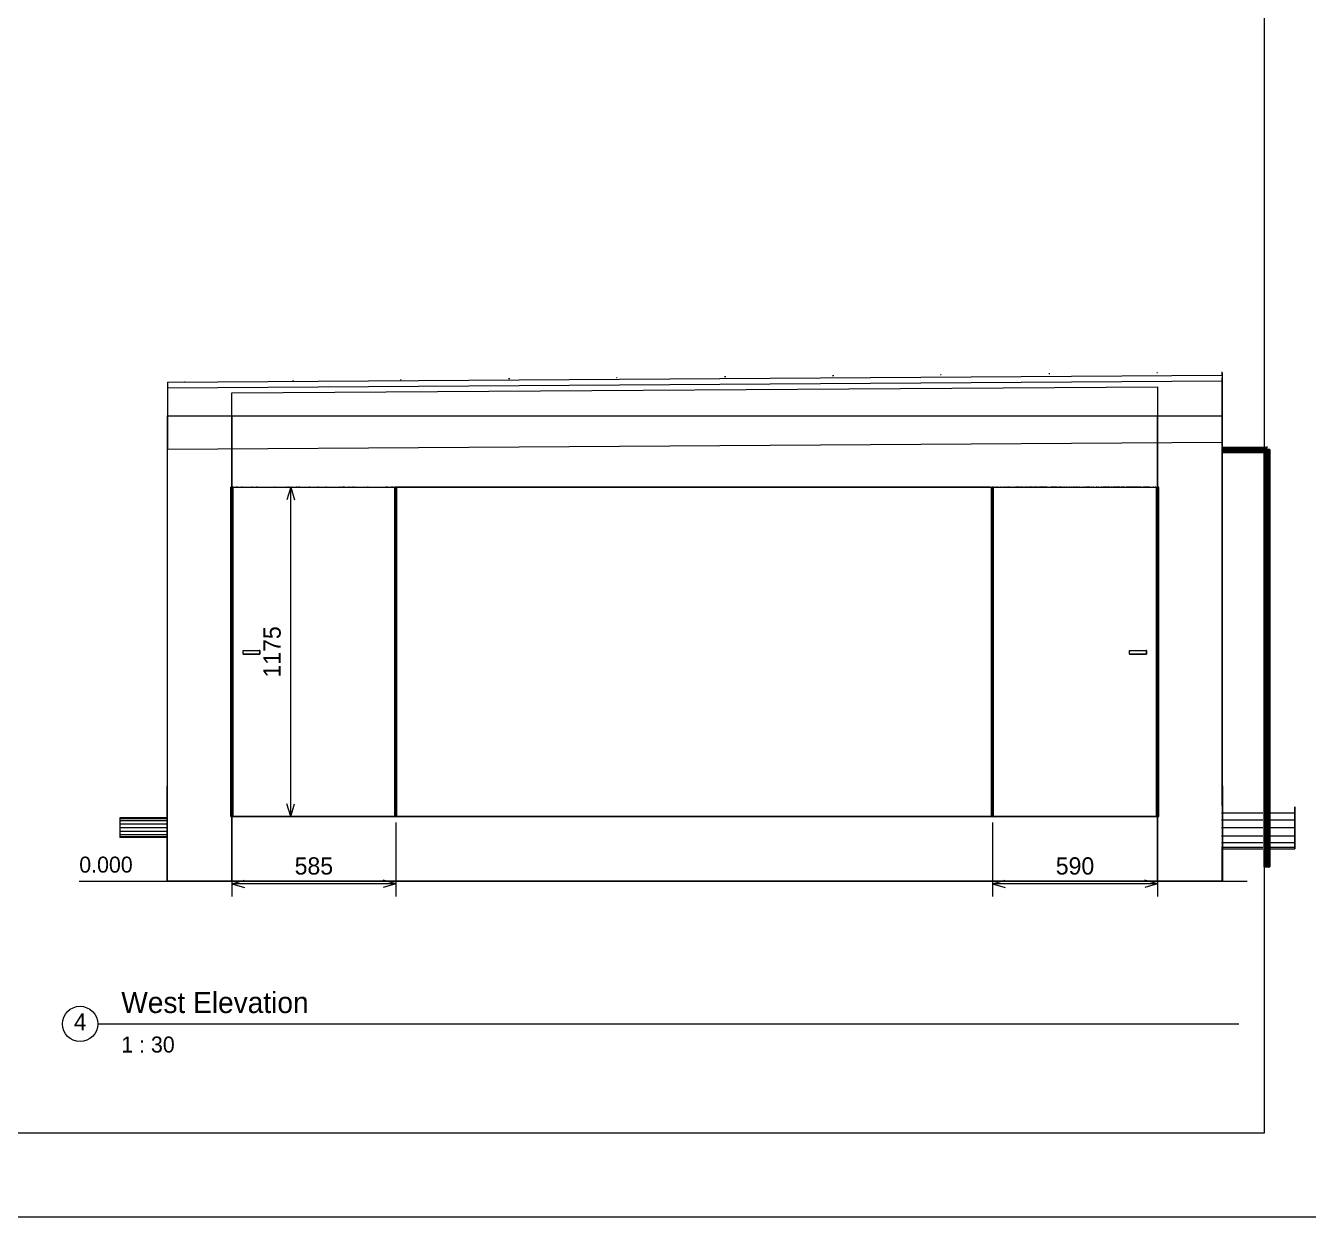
# Paper-space layout '02 Elevations' of a CAD drawing. Header units: millimetres. Extents: x 5 to 415, y 7 to 290.
# Drawn here: x 183.6 to 336.3, y 7 to 148.7 of the extents above; entities that cross this region are included whole.
import ezdxf
from ezdxf.enums import TextEntityAlignment as Align

# ---------------------------------------------------------------- set-up
doc = ezdxf.new("R2010")
doc.units = ezdxf.units.MM
for name, color, linetype in [('DIMENSIONS', 7, 'Continuous'), ('GEOMETRY', 7, 'Continuous'), ('SHEET', 7, 'Continuous'), ('TEXT', 7, 'Continuous')]:
    doc.layers.add(name, color=color, linetype=linetype)

# ---------------------------------------------------------------- blocks, each defined once
blk = doc.blocks.new('SHEET_02')
at = {"layer": 'DIMENSIONS', "lineweight": 13}
for p, q in [((208.87, 93.83), (216.67, 93.83)), ((215.17, 54.67), (215.17, 93.83)), ((208.17, 53.97), (208.17, 45.17)), ((208.87, 54.67), (216.67, 54.67)), ((227.67, 53.97), (227.67, 45.17)), ((298.67, 53.97), (298.67, 45.17)), ((318.33, 53.97), (318.33, 45.17)), ((227.67, 46.67), (208.17, 46.67)), ((318.33, 46.67), (298.67, 46.67))]:
    blk.add_line(p, q, dxfattribs=at)
at = {"layer": 'DIMENSIONS', "lineweight": 15}
for p, q in [((215.17, 93.83), (214.72, 92.33)), ((215.17, 93.83), (215.62, 92.33)), ((215.17, 54.67), (214.72, 56.17)), ((215.17, 54.67), (215.62, 56.17)), ((208.17, 46.67), (209.67, 47.12)), ((208.17, 46.67), (209.67, 46.22)), ((227.67, 46.67), (226.17, 47.12)), ((227.67, 46.67), (226.17, 46.22)), ((298.67, 46.67), (300.17, 47.12)), ((298.67, 46.67), (300.17, 46.22)), ((318.33, 46.67), (316.83, 47.12)), ((318.33, 46.67), (316.83, 46.22))]:
    blk.add_line(p, q, dxfattribs=at)
at = {"layer": 'GEOMETRY', "lineweight": 13}
for p, q in [((200.5, 106.33), (326, 107.17)), ((266.95, 106.95), (266.8, 106.95)), ((279.81, 107.07), (279.66, 107.07)), ((292.59, 107.19), (292.51, 107.19)), ((305.52, 107.31), (305.37, 107.31)), ((318.3, 107.43), (318.23, 107.43)), ((326, 107.5), (325.93, 107.5)), ((326, 107.23), (325.93, 107.23)), ((325.93, 107.23), (326, 107.23)), ((326, 107.17), (326, 107.5)), ((326, 107.5), (326, 107.36)), ((326, 107.36), (326, 107.23)), ((326, 107.23), (326, 107.09)), ((326, 107.17), (326, 106.5)), ((326, 107.09), (326, 106.95)), ((326, 106.95), (326, 106.82)), ((200.5, 105.67), (326, 106.5)), ((200.5, 106.33), (200.5, 105.67)), ((200.5, 105.67), (200.5, 98.33)), ((202.59, 106.35), (202.52, 106.35)), ((208.17, 105.05), (318.33, 105.78)), ((215.52, 106.47), (215.37, 106.47)), ((228.31, 106.59), (228.23, 106.59)), ((241.24, 106.71), (241.09, 106.71)), ((254.02, 106.83), (253.94, 106.83)), ((318.33, 105.78), (318.33, 93.98)), ((326, 106.67), (325.93, 106.67)), ((325.93, 106), (326, 106)), ((326, 106.83), (326, 106.5)), ((326, 106.7), (326, 106.83)), ((326, 106.82), (326, 106.67)), ((326, 106.56), (326, 106.7)), ((326, 106), (326, 106.67)), ((326, 106.42), (326, 106.56)), ((326, 106.5), (326, 99.17)), ((326, 106.29), (326, 106.42)), ((326, 106.15), (326, 106.29)), ((326, 106), (326, 106.15)), ((326, 98.74), (326, 106)), ((208.17, 93.98), (208.17, 105.05)), ((200.5, 102.33), (208.17, 102.33)), ((200.5, 47), (200.5, 102.33)), ((200.5, 102.33), (326, 102.33)), ((208.17, 102.33), (208.17, 93.95)), ((318.33, 102.33), (326, 102.33)), ((318.33, 93.95), (318.33, 102.33)), ((326, 102.33), (325.92, 102.33)), ((326, 102.33), (325.93, 102.33)), ((326, 102.33), (326, 102.33)), ((326, 98.74), (326, 102.33)), ((326, 102.33), (326, 47)), ((326, 102.33), (326, 102.33)), ((326, 102.33), (326, 102.33)), ((326, 102.33), (326, 102.33)), ((326, 102.33), (326, 102.33)), ((326, 102.33), (326, 102.33)), ((326, 102.33), (326, 102.33)), ((326, 102.33), (326, 102.33)), ((326, 99.17), (326, 99.5)), ((326, 99.5), (326, 99.36)), ((326, 99.36), (326, 99.23)), ((326, 99.23), (326, 99.09)), ((326, 99.17), (200.5, 98.33)), ((325.94, 98.59), (331.33, 98.59)), ((325.94, 98.47), (331.33, 98.47)), ((331.33, 98.33), (325.94, 98.33)), ((325.94, 98.19), (331.33, 98.19)), ((325.94, 98.07), (331.33, 98.07)), ((325.94, 97.99), (330.95, 97.99)), ((325.94, 97.97), (330.88, 97.97)), ((326, 99.09), (326, 98.95)), ((326, 98.95), (326, 98.82)), ((326, 55.99), (326, 97.92)), ((330.99, 98.03), (330.99, 48.67)), ((331.19, 98.33), (331.07, 98.33)), ((331.07, 98.33), (331.07, 48.67)), ((331.33, 98.33), (331.19, 98.33)), ((331.19, 98.33), (331.19, 48.67)), ((331.33, 98.7), (331.33, 98.67)), ((331.33, 98.67), (331.33, 98.7)), ((331.33, 98.67), (331.33, 98.59)), ((331.33, 98.59), (331.33, 98.67)), ((331.33, 98.59), (331.33, 98.47)), ((331.33, 98.47), (331.33, 98.59)), ((331.33, 98.33), (331.33, 98.47)), ((331.33, 98.19), (331.33, 98.33)), ((331.47, 98.33), (331.33, 98.33)), ((331.33, 98.33), (331.33, 48.67)), ((331.33, 98.07), (331.33, 98.19)), ((331.59, 98.33), (331.47, 98.33)), ((331.47, 98.33), (331.47, 48.67)), ((331.67, 98.33), (331.59, 98.33)), ((331.59, 98.33), (331.59, 48.67)), ((331.67, 98.33), (331.67, 48.67)), ((331.67, 98.33), (331.7, 98.33)), ((331.7, 98.33), (331.67, 98.33)), ((331.67, 98.33), (331.67, 48.67)), ((331.7, 98.33), (331.7, 48.67)), ((208.03, 54.67), (208.03, 93.83)), ((208.07, 93.83), (208.03, 93.83)), ((208.07, 54.67), (208.07, 93.83)), ((208.17, 93.83), (208.07, 93.83)), ((208.17, 54.67), (208.17, 93.83)), ((208.17, 93.83), (227.52, 93.83)), ((208.26, 93.83), (208.17, 93.83)), ((208.17, 93.83), (208.17, 54.67)), ((208.26, 54.67), (208.26, 93.83)), ((208.3, 93.83), (208.26, 93.83)), ((208.3, 54.67), (208.3, 93.83)), ((208.84, 93.83), (208.69, 93.83)), ((209.44, 93.83), (209.29, 93.83)), ((210.56, 93.83), (210.49, 93.83)), ((211.23, 93.83), (211.08, 93.83)), ((213.33, 93.83), (213.25, 93.83)), ((214.75, 93.83), (214.67, 93.83)), ((214.97, 93.83), (214.9, 93.83)), ((215.35, 93.83), (215.27, 93.83)), ((215.94, 93.83), (215.87, 93.83)), ((216.24, 93.83), (216.09, 93.83)), ((217.44, 93.83), (217.37, 93.83)), ((218.49, 93.83), (218.34, 93.83)), ((219.39, 93.83), (219.31, 93.83)), ((221.03, 93.83), (220.96, 93.83)), ((221.55, 93.83), (221.33, 93.83)), ((222.15, 93.83), (222.08, 93.83)), ((222.53, 93.83), (222.45, 93.83)), ((222.75, 93.83), (222.68, 93.83)), ((224.4, 93.83), (224.32, 93.83)), ((226.71, 93.83), (226.49, 93.83)), ((227.31, 93.83), (227.16, 93.83)), ((227.57, 54.67), (227.57, 93.83)), ((227.67, 93.83), (227.57, 93.83)), ((227.76, 93.83), (227.67, 93.83)), ((227.67, 93.83), (227.67, 54.67)), ((298.44, 93.83), (227.76, 93.83)), ((227.76, 54.67), (227.76, 93.83)), ((227.8, 93.83), (227.76, 93.83)), ((227.76, 54.67), (227.76, 93.83)), ((227.76, 93.83), (227.8, 93.83)), ((227.8, 54.67), (227.8, 93.83)), ((227.82, 93.83), (298.44, 93.83)), ((298.57, 54.67), (298.57, 93.83)), ((298.67, 93.83), (298.57, 93.83)), ((298.76, 93.83), (298.67, 93.83)), ((298.67, 93.83), (298.67, 54.67)), ((298.76, 54.67), (298.76, 93.83)), ((298.8, 93.83), (298.76, 93.83)), ((298.76, 54.67), (298.76, 93.83)), ((298.76, 93.83), (298.8, 93.83)), ((298.8, 54.67), (298.8, 93.83)), ((298.82, 93.83), (318.11, 93.83)), ((299.11, 93.83), (299.04, 93.83)), ((299.34, 93.83), (299.26, 93.83)), ((299.71, 93.83), (299.64, 93.83)), ((300.08, 93.83), (300.01, 93.83)), ((300.31, 93.83), (300.23, 93.83)), ((300.68, 93.83), (300.46, 93.83)), ((300.91, 93.83), (300.83, 93.83)), ((301.28, 93.83), (301.21, 93.83)), ((301.88, 93.83), (301.43, 93.83)), ((302.25, 93.83), (302.03, 93.83)), ((302.48, 93.83), (302.4, 93.83)), ((302.85, 93.83), (302.63, 93.83)), ((303.45, 93.83), (303, 93.83)), ((304.05, 93.83), (303.6, 93.83)), ((305.17, 93.83), (304.2, 93.83)), ((306.37, 93.83), (305.62, 93.83)), ((306.89, 93.83), (306.59, 93.83)), ((307.11, 93.83), (307.04, 93.83)), ((307.34, 93.83), (307.26, 93.83)), ((307.56, 93.83), (307.49, 93.83)), ((307.86, 93.83), (307.79, 93.83)), ((308.09, 93.83), (308.01, 93.83)), ((308.31, 93.83), (308.24, 93.83)), ((308.54, 93.83), (308.46, 93.83)), ((308.83, 93.83), (308.69, 93.83)), ((309.06, 93.83), (308.98, 93.83)), ((309.51, 93.83), (309.43, 93.83)), ((309.73, 93.83), (309.66, 93.83)), ((310.26, 93.83), (309.88, 93.83)), ((310.48, 93.83), (310.41, 93.83)), ((310.7, 93.83), (310.63, 93.83)), ((311.08, 93.83), (311, 93.83)), ((311.3, 93.83), (311.23, 93.83)), ((311.68, 93.83), (311.6, 93.83)), ((312.65, 93.83), (311.83, 93.83)), ((312.87, 93.83), (312.8, 93.83)), ((313.85, 93.83), (313.02, 93.83)), ((314.44, 93.83), (314, 93.83)), ((316.39, 93.83), (314.59, 93.83)), ((317.36, 93.83), (316.61, 93.83)), ((317.88, 93.83), (317.81, 93.83)), ((318.11, 93.83), (318.03, 93.83)), ((318.2, 54.67), (318.2, 93.83)), ((318.24, 93.83), (318.2, 93.83)), ((318.24, 54.67), (318.24, 93.83)), ((318.33, 93.83), (318.24, 93.83)), ((318.43, 93.83), (318.33, 93.83)), ((318.33, 93.83), (318.33, 54.67)), ((318.43, 54.67), (318.43, 93.83)), ((318.47, 93.83), (318.43, 93.83)), ((318.43, 54.67), (318.43, 93.83)), ((318.43, 93.83), (318.47, 93.83)), ((318.47, 54.67), (318.47, 93.83)), ((209.5, 74.4), (211.5, 74.4)), ((209.5, 74), (209.5, 74.4)), ((211.5, 74), (209.5, 74)), ((209.5, 74), (209.5, 74)), ((209.5, 74), (211.5, 74)), ((211.5, 74.4), (211.42, 74.4)), ((211.5, 74.4), (211.5, 74.4)), ((211.5, 74), (211.5, 74.4)), ((211.5, 74.4), (211.5, 74)), ((211.5, 74), (211.5, 74)), ((315, 74.4), (317, 74.4)), ((315, 74), (315, 74.4)), ((317, 74), (315, 74)), ((315, 74), (315, 74)), ((315, 74), (317, 74)), ((317, 74.4), (316.92, 74.4)), ((317, 74.4), (317, 74.4)), ((317, 74), (317, 74.4)), ((317, 74.4), (317, 74)), ((317, 74), (317, 74)), ((200.43, 58.33), (200.43, 47)), ((326.07, 55.99), (326.07, 58.33)), ((326.07, 58.33), (326.07, 58.33)), ((326.07, 58.33), (326.07, 47)), ((325.94, 55.1), (330.87, 55.1)), ((331.63, 55.1), (334.67, 55.1)), ((334.67, 55.83), (334.67, 55.64)), ((334.67, 55.64), (334.67, 55.83)), ((334.67, 55.64), (334.67, 55.1)), ((334.67, 55.1), (334.67, 55.64)), ((334.67, 55.1), (334.67, 54.29)), ((334.67, 54.29), (334.67, 55.1)), ((200.33, 54.5), (194.83, 54.5)), ((194.83, 54.5), (194.83, 54.41)), ((200.33, 54.41), (194.83, 54.41)), ((194.83, 54.41), (194.83, 54.16)), ((200.33, 54.16), (194.83, 54.16)), ((194.83, 54.16), (194.83, 53.78)), ((200.33, 53.78), (194.83, 53.78)), ((194.83, 53.78), (194.83, 53.33)), ((208.07, 54.67), (208.03, 54.67)), ((208.03, 54.67), (208.07, 54.67)), ((208.17, 54.67), (208.07, 54.67)), ((208.07, 54.67), (208.17, 54.67)), ((208.17, 54.71), (208.17, 47)), ((208.17, 54.67), (318.33, 54.67)), ((208.17, 47), (208.17, 54.67)), ((227.67, 54.67), (208.17, 54.67)), ((208.17, 54.67), (208.26, 54.67)), ((208.26, 54.67), (208.17, 54.67)), ((208.26, 54.67), (208.3, 54.67)), ((208.3, 54.67), (208.26, 54.67)), ((227.57, 54.67), (227.53, 54.67)), ((227.53, 54.67), (227.57, 54.67)), ((227.67, 54.67), (227.57, 54.67)), ((227.57, 54.67), (227.67, 54.67)), ((298.67, 54.67), (227.67, 54.67)), ((227.67, 54.67), (227.76, 54.67)), ((227.76, 54.67), (227.67, 54.67)), ((227.76, 54.67), (227.8, 54.67)), ((227.8, 54.67), (227.76, 54.67)), ((298.57, 54.67), (298.53, 54.67)), ((298.53, 54.67), (298.57, 54.67)), ((298.67, 54.67), (298.57, 54.67)), ((298.57, 54.67), (298.67, 54.67)), ((318.33, 54.67), (298.67, 54.67)), ((298.67, 54.67), (298.76, 54.67)), ((298.76, 54.67), (298.67, 54.67)), ((298.76, 54.67), (298.8, 54.67)), ((298.8, 54.67), (298.76, 54.67)), ((318.24, 54.67), (318.2, 54.67)), ((318.2, 54.67), (318.24, 54.67)), ((318.33, 54.67), (318.24, 54.67)), ((318.24, 54.67), (318.33, 54.67)), ((318.33, 47), (318.33, 54.71)), ((318.33, 54.67), (318.33, 47)), ((318.33, 54.67), (318.43, 54.67)), ((318.43, 54.67), (318.33, 54.67)), ((318.43, 54.67), (318.47, 54.67)), ((318.47, 54.67), (318.43, 54.67)), ((325.94, 54.29), (330.87, 54.29)), ((331.63, 54.29), (334.67, 54.29)), ((334.67, 54.29), (334.67, 53.33)), ((334.67, 53.33), (334.67, 54.29)), ((200.33, 53.33), (194.83, 53.33)), ((194.83, 53.33), (194.83, 52.89)), ((200.33, 52.89), (194.83, 52.89)), ((194.83, 52.89), (194.83, 52.51)), ((200.33, 52.51), (194.83, 52.51)), ((194.83, 52.51), (194.83, 52.26)), ((200.33, 52.26), (194.83, 52.26)), ((194.83, 52.26), (194.83, 52.17)), ((200.33, 52.17), (194.83, 52.17)), ((330.87, 53.33), (325.94, 53.33)), ((325.94, 52.38), (330.87, 52.38)), ((334.67, 53.33), (331.63, 53.33)), ((331.63, 52.38), (334.67, 52.38)), ((334.67, 52.38), (334.67, 53.33)), ((334.67, 53.33), (334.67, 52.38)), ((334.67, 51.57), (334.67, 52.38)), ((334.67, 52.38), (334.67, 51.57)), ((325.94, 51.57), (330.87, 51.57)), ((325.94, 51.02), (330.87, 51.02)), ((325.94, 50.83), (330.87, 50.83)), ((326, 47), (326, 50.89)), ((326.07, 47), (326.07, 50.85)), ((331.63, 51.57), (334.67, 51.57)), ((331.63, 51.02), (334.67, 51.02)), ((331.63, 50.83), (334.67, 50.83)), ((334.67, 51.02), (334.67, 51.57)), ((334.67, 51.57), (334.67, 51.02)), ((334.67, 50.83), (334.67, 51.02)), ((334.67, 51.02), (334.67, 50.83)), ((330.97, 48.74), (330.97, 48.67)), ((330.97, 48.67), (330.99, 48.67)), ((330.99, 48.67), (330.97, 48.67)), ((330.99, 48.74), (330.99, 48.67)), ((330.99, 48.67), (331.07, 48.67)), ((331.07, 48.67), (330.99, 48.67)), ((331.07, 48.74), (331.07, 48.67)), ((331.07, 48.67), (331.19, 48.67)), ((331.19, 48.67), (331.07, 48.67)), ((331.19, 48.74), (331.19, 48.67)), ((331.19, 48.67), (331.33, 48.67)), ((331.33, 48.67), (331.19, 48.67)), ((331.33, 48.67), (331.33, 48.74)), ((331.47, 48.67), (331.33, 48.67)), ((331.33, 48.67), (331.47, 48.67)), ((331.47, 48.74), (331.47, 48.67)), ((331.59, 48.67), (331.47, 48.67)), ((331.47, 48.67), (331.59, 48.67)), ((331.59, 48.74), (331.59, 48.67)), ((331.67, 48.67), (331.59, 48.67)), ((331.59, 48.67), (331.67, 48.67)), ((331.7, 48.67), (331.67, 48.67)), ((331.67, 48.67), (331.7, 48.67)), ((200.43, 47), (200.43, 47)), ((208.17, 47), (200.5, 47)), ((200.5, 47), (200.5, 47)), ((200.5, 47), (208.17, 47)), ((208.17, 47), (208.17, 47)), ((318.33, 47), (208.17, 47)), ((208.17, 47), (208.17, 47)), ((208.17, 47), (318.33, 47)), ((318.33, 47), (208.17, 47)), ((208.17, 47), (208.17, 47)), ((208.17, 47), (318.33, 47)), ((326, 47), (318.33, 47)), ((318.33, 47), (318.33, 47)), ((318.33, 47), (326, 47)), ((318.33, 47), (318.33, 47)), ((318.33, 47), (318.33, 47)), ((326, 47), (326, 47)), ((326.07, 47), (326.07, 47))]:
    blk.add_line(p, q, dxfattribs=at)
at = {"layer": 'GEOMETRY', "lineweight": 15}
blk.add_line((190, 47), (329, 47), dxfattribs=at)
at = {"layer": 'SHEET', "lineweight": 18}
for p, q in [((331, 277), (331, 17)), ((192.3, 30), (328, 30)), ((331, 17), (15, 17)), ((415, 7), (5, 7))]:
    blk.add_line(p, q, dxfattribs=at)
blk.add_circle((190.1, 30), 2.1, dxfattribs=at)
at = {"layer": 'DIMENSIONS'}
blk.add_text('1175', height=2.05, rotation=90, dxfattribs=at).set_placement((213.97, 74.25), align=Align.CENTER)
for s, p in [('585', (217.92, 47.77)), ('590', (308.5, 47.77))]:
    blk.add_text(s, height=2.05, dxfattribs=at).set_placement(p, align=Align.CENTER)
at = {"layer": 'TEXT'}
for s, height, p in [('0.000', 1.9, (190, 48)), ('West Elevation', 2.5, (195, 31.3)), ('1 : 30', 1.9, (195, 26.6))]:
    blk.add_text(s, height=height, dxfattribs=at).set_placement(p)
blk.add_text('4', height=2, dxfattribs=at).set_placement((190.1, 29.25), align=Align.CENTER)

psp = doc.layouts.new('02 Elevations')

# ---------------------------------------------------------------- block references
psp.add_blockref('SHEET_02', (0, 0))

doc.saveas('drawing.dxf')
